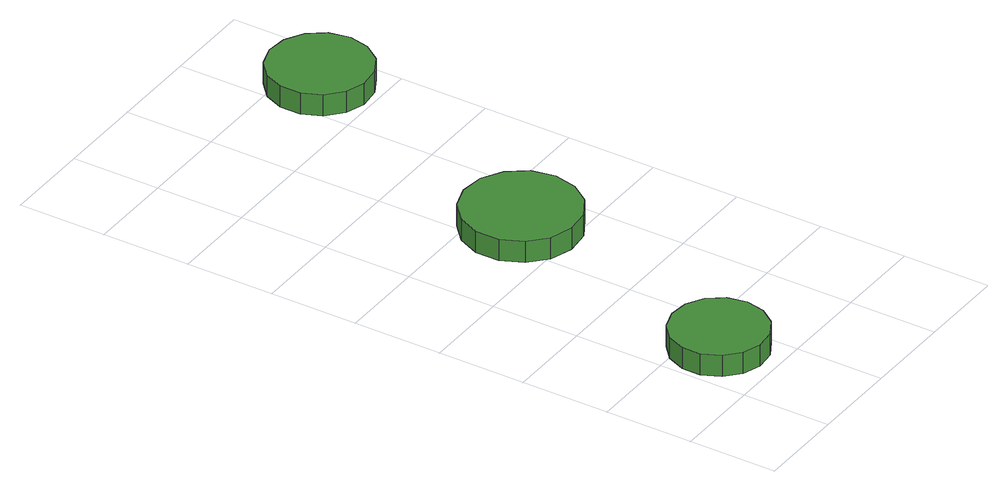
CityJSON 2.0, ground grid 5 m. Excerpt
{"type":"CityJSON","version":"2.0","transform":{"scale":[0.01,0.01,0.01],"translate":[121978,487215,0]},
"CityObjects":{
"tree1":{"type":"SolitaryVegetationObject","attributes":{"function":"something"},"geometry":[{"type":"MultiSurface","lod":"1","boundaries":[[[0,1,2,3,4,5,6,7,8,9,10,11,12,13,14]],[[15,16,17,18,19,20,21,22,23,24,25,26,27,28,29]],[[0,29,28,1]],[[1,28,27,2]],[[2,27,26,3]],[[3,26,25,4]],[[4,25,24,5]],[[5,24,23,6]],[[6,23,22,7]],[[7,22,21,8]],[[8,21,20,9]],[[9,20,19,10]],[[10,19,18,11]],[[11,18,17,12]],[[12,17,16,13]],[[13,16,15,14]],[[14,15,29,0]]]}]},
"tree2":{"type":"SolitaryVegetationObject","attributes":{"function":"something"},"geometry":[{"type":"MultiSurface","lod":"1","boundaries":[[[30,31,32,33,34,35,36,37,38,39,40,41,42,43,44]],[[45,46,47,48,49,50,51,52,53,54,55,56,57,58,59]],[[30,59,58,31]],[[31,58,57,32]],[[32,57,56,33]],[[33,56,55,34]],[[34,55,54,35]],[[35,54,53,36]],[[36,53,52,37]],[[37,52,51,38]],[[38,51,50,39]],[[39,50,49,40]],[[40,49,48,41]],[[41,48,47,42]],[[42,47,46,43]],[[43,46,45,44]],[[44,45,59,30]]]}]},
"tree3":{"type":"SolitaryVegetationObject","attributes":{"function":"something"},"geometry":[{"type":"MultiSurface","lod":"1","boundaries":[[[60,61,62,63,64,65,66,67,68,69,70,71,72,73,74]],[[75,76,77,78,79,80,81,82,83,84,85,86,87,88,89]],[[60,89,88,61]],[[61,88,87,62]],[[62,87,86,63]],[[63,86,85,64]],[[64,85,84,65]],[[65,84,83,66]],[[66,83,82,67]],[[67,82,81,68]],[[68,81,80,69]],[[69,80,79,70]],[[70,79,78,71]],[[71,78,77,72]],[[72,77,76,73]],[[73,76,75,74]],[[74,75,89,60]]]}]}
},
"vertices":[
[567,340,142],[544,448,142],[479,538,142],[383,593,142],[273,604,142],[168,570,142],[86,496,142],[41,395,142],[41,285,142],[86,184,142],[168,110,142],[273,76,142],[383,87,142],[479,143,142],[544,232,142],[544,232,15],[479,143,15],[383,87,15],[273,76,15],[168,110,15],[86,184,15],[41,285,15],[41,395,15],[86,496,15],[168,570,15],[273,604,15],[383,593,15],[479,538,15],[544,448,15],[567,340,15],
[935,1718,205],[907,1850,205],[827,1959,205],[710,2027,205],[576,2041,205],[447,1999,205],[347,1909,205],[292,1785,205],[292,1650,205],[347,1527,205],[447,1436,205],[576,1395,205],[710,1409,205],[827,1476,205],[907,1586,205],[907,1586,78],[827,1476,78],[710,1409,78],[576,1395,78],[447,1436,78],[347,1527,78],[292,1650,78],[292,1785,78],[347,1909,78],[447,1999,78],[576,2041,78],[710,2027,78],[827,1959,78],[907,1850,78],[935,1718,78],
[1451,3272,198],[1426,3388,198],[1356,3484,198],[1253,3543,198],[1135,3556,198],[1022,3519,198],[934,3440,198],[886,3331,198],[886,3212,198],[934,3104,198],[1022,3024,198],[1135,2988,198],[1253,3000,198],[1356,3059,198],[1426,3156,198],[1426,3156,71],[1356,3059,71],[1253,3000,71],[1135,2988,71],[1022,3024,71],[934,3104,71],[886,3212,71],[886,3331,71],[934,3440,71],[1022,3519,71],[1135,3556,71],[1253,3543,71],[1356,3484,71],[1426,3388,71],[1451,3272,71]
]}
